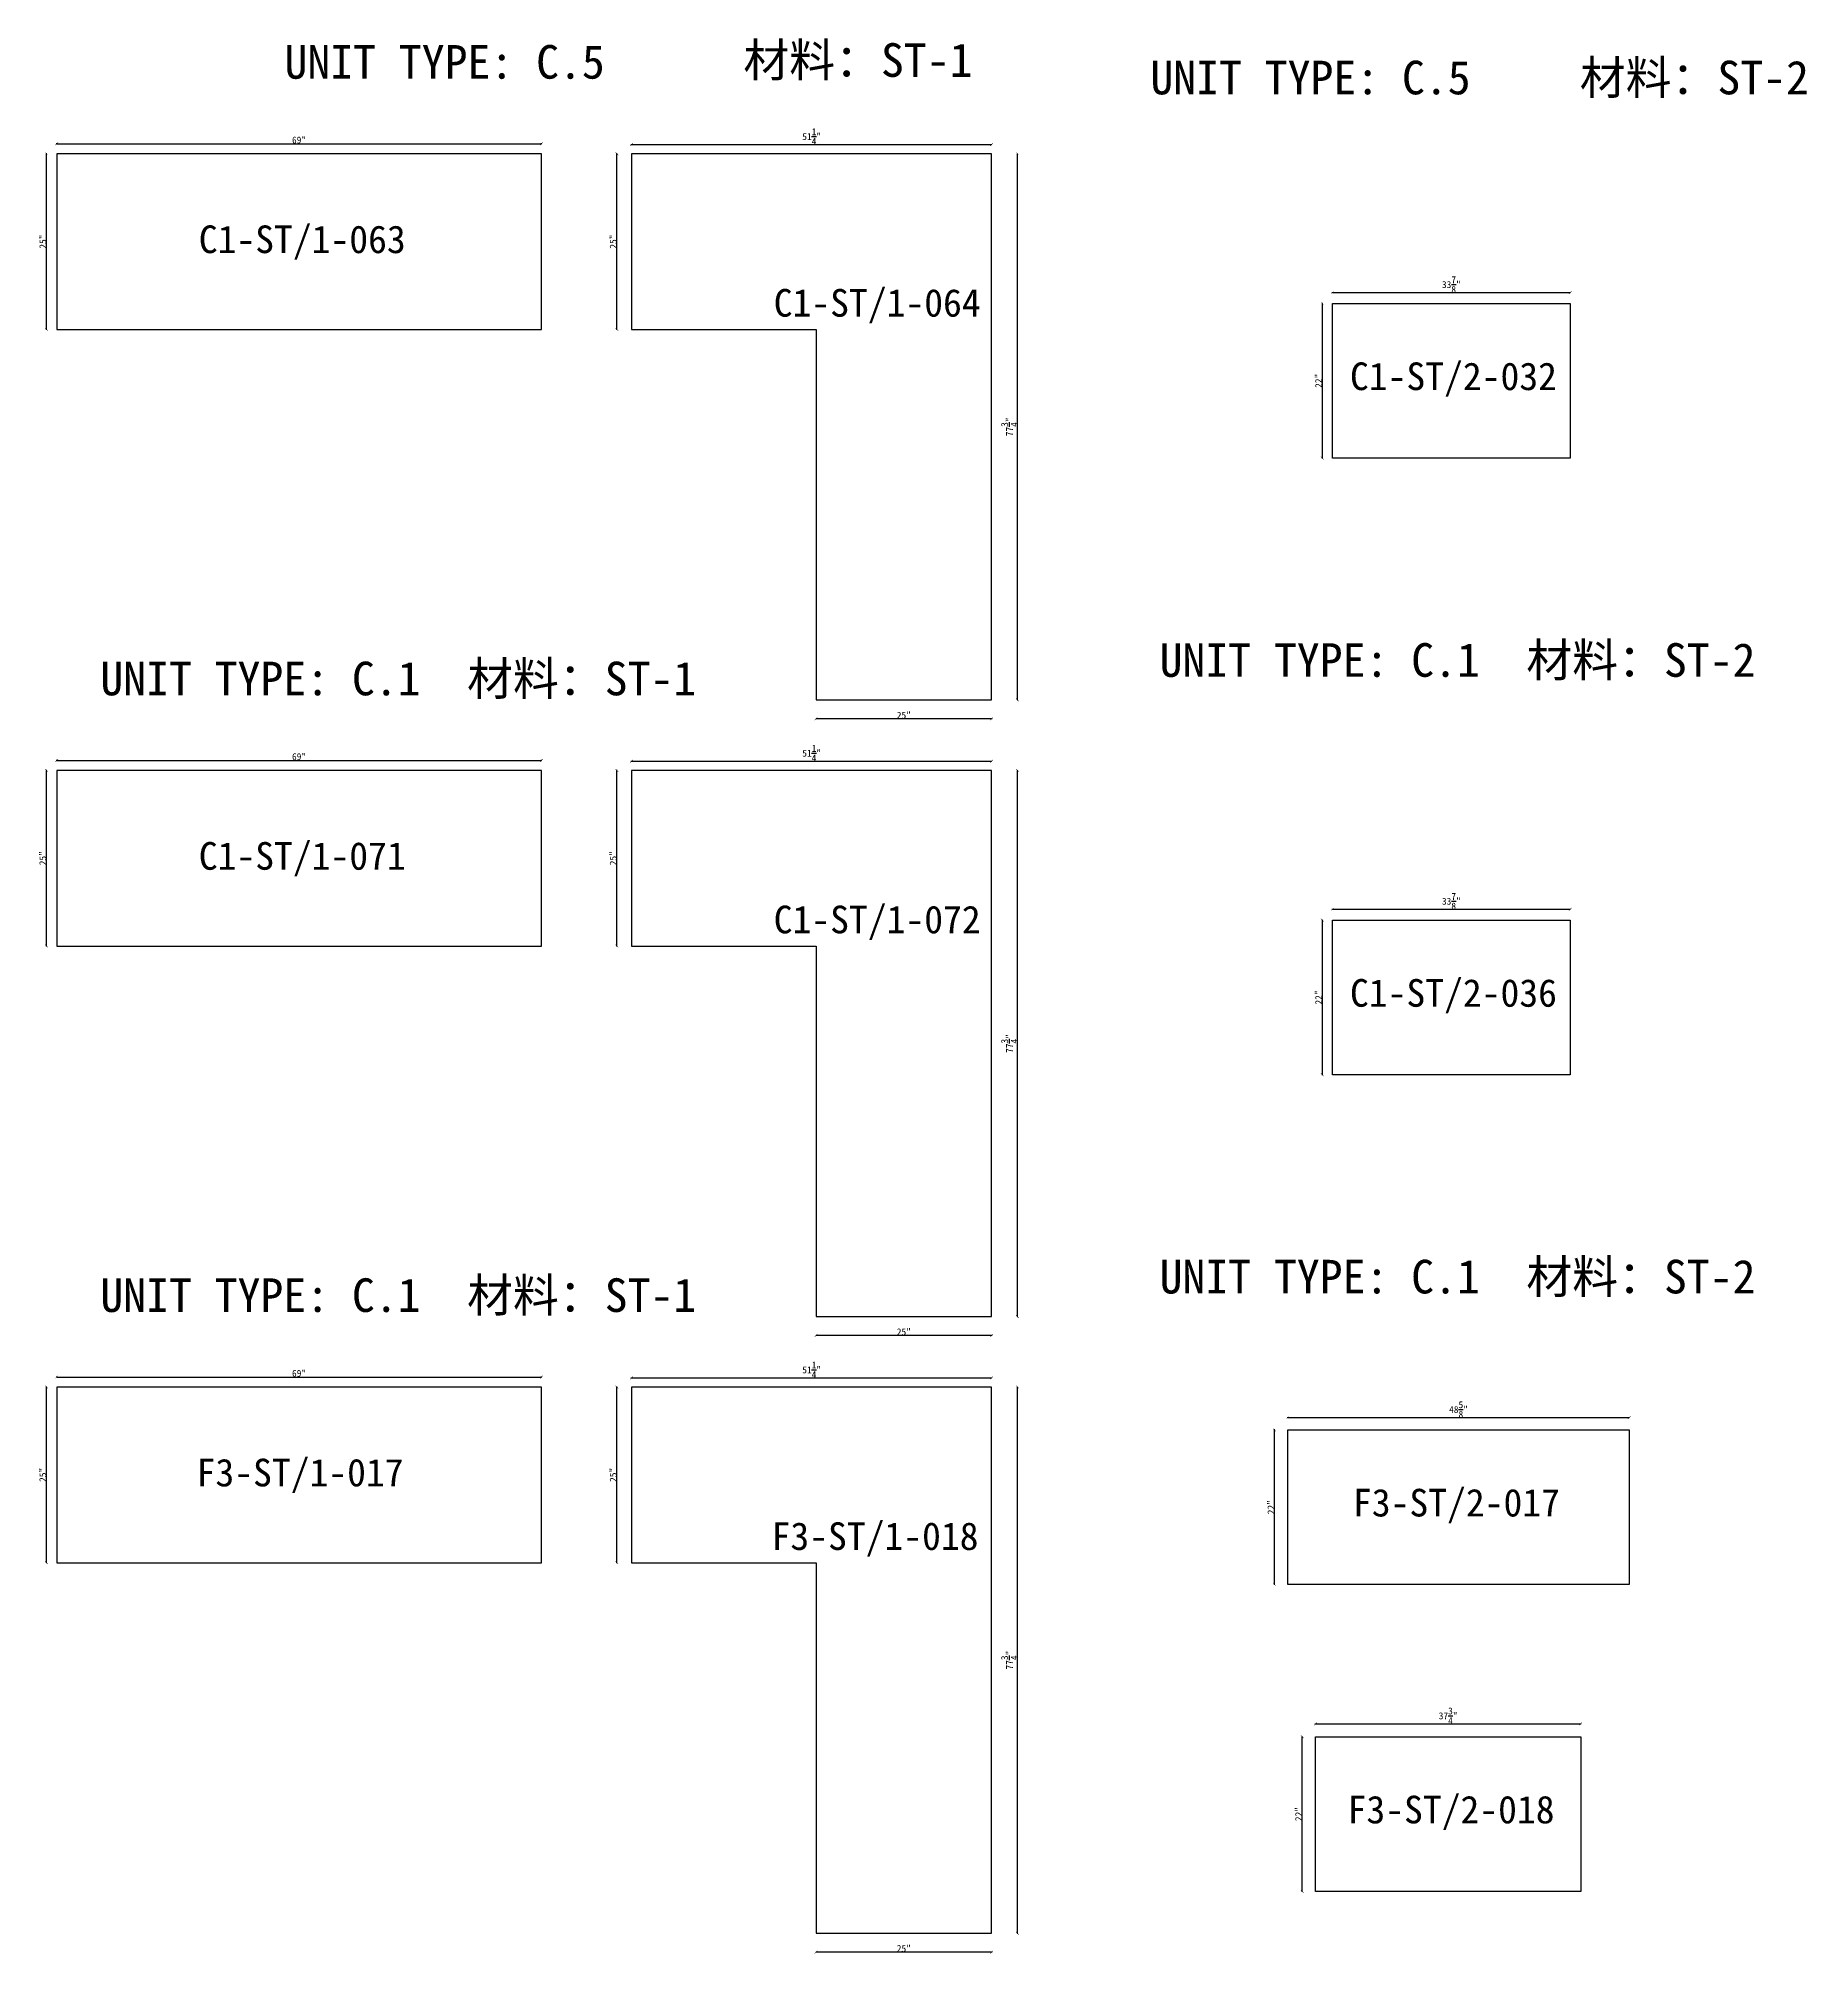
# Model space of a CAD drawing. Header units: millimetres. Extents: x -46962 to 137822, y -48342 to 2116.
# Drawn here: x 114689 to 121083, y -19953 to -13028 of the extents above; entities that cross this region are included whole.
import ezdxf
from ezdxf.enums import TextEntityAlignment as Align

# ---------------------------------------------------------------- set-up
doc = ezdxf.new("R2010")
doc.units = ezdxf.units.MM
doc.layers.add('COUNTERTOP_NUMBER', color=3, linetype='Continuous')
doc.layers.add('COUNTERTOPS', color=7, linetype='Continuous')
doc.styles.add('样式 1', font='')
doc.styles.get('样式 1').set_extended_font_data('NSimSun')
doc.dimstyles.new('副本 ISO-25', dxfattribs={"dimtxt": 25, "dimasz": 10, "dimexe": 1.5, "dimexo": 0.5, "dimtad": 1, "dimlfac": 0.03937, "dimlunit": 5, "dimtxsty": '样式 1', "dimblk": 'ARCHTICK', "dimcen": 2.5, "dimclrd": 256, "dimclrt": 1, "dimazin": 3, "dimtfac": 1, "dimtmove": 0, "dimatfit": 3, "dimfxlon": 1})

# ---------------------------------------------------------------- blocks, each defined once
blk = doc.blocks.new('_ArchTick')
at = {"color": 0, "linetype": 'ByBlock', "const_width": 0.15}
blk.add_lwpolyline([(-0.5, -0.5), (0.5, 0.5)], dxfattribs=at)
blk = doc.blocks.new('*D1694')
at = {"color": 0, "lineweight": -2, "transparency": 16777216}
for p, q in [((114719.8, -13445.1), (114717.3, -13445.1)), ((114719.8, -14080.1), (114717.3, -14080.1))]:
    blk.add_line(p, q, dxfattribs=at)
at = {"lineweight": -2, "transparency": 16777216}
blk.add_line((114718.8, -14080.1), (114718.8, -13445.1), dxfattribs=at)
at = {"layer": 'Defpoints', "color": 0, "transparency": 16777216}
for p in [(114718.8, -13445.1), (114755.8, -13445.1), (114755.8, -14080.1)]:
    blk.add_point(p, dxfattribs=at)
at = {"lineweight": -2, "transparency": 16777216, "xscale": 10, "yscale": 10, "zscale": 10}
for p, rotation in [((114718.8, -13445.1), 90), ((114718.8, -14080.1), 270)]:
    blk.add_blockref('_ArchTick', p, dxfattribs=dict(at, rotation=rotation))
at = {"color": 1, "transparency": 16777216, "insert": (114705.7, -13762.6), "char_height": 25, "attachment_point": 5, "rotation": 90, "style": '样式 1'}
blk.add_mtext('\\A1;25"', dxfattribs=at)
blk = doc.blocks.new('*D1695')
at = {"color": 0, "lineweight": -2, "transparency": 16777216}
for p, q in [((114755.8, -13409.7), (114755.8, -13407.2)), ((116508.4, -13409.7), (116508.4, -13407.2))]:
    blk.add_line(p, q, dxfattribs=at)
at = {"lineweight": -2, "transparency": 16777216}
blk.add_line((114755.8, -13408.7), (116508.4, -13408.7), dxfattribs=at)
at = {"layer": 'Defpoints', "color": 0, "transparency": 16777216}
for p in [(116508.4, -13408.7), (114755.8, -13445.1), (116508.4, -13445.1)]:
    blk.add_point(p, dxfattribs=at)
at = {"lineweight": -2, "transparency": 16777216, "xscale": 10, "yscale": 10, "zscale": 10, "rotation": 180}
blk.add_blockref('_ArchTick', (114755.8, -13408.7), dxfattribs=at)
at = {"lineweight": -2, "transparency": 16777216, "xscale": 10, "yscale": 10, "zscale": 10}
blk.add_blockref('_ArchTick', (116508.4, -13408.7), dxfattribs=at)
at = {"color": 1, "transparency": 16777216, "insert": (115632.1, -13395.6), "char_height": 25, "attachment_point": 5, "style": '样式 1'}
blk.add_mtext('\\A1;69"', dxfattribs=at)
blk = doc.blocks.new('*D1696')
at = {"color": 0, "lineweight": -2, "transparency": 16777216}
for p, q in [((116834.7, -13412.9), (116834.7, -13410.4)), ((118136.4, -13412.9), (118136.4, -13410.4))]:
    blk.add_line(p, q, dxfattribs=at)
at = {"lineweight": -2, "transparency": 16777216}
blk.add_line((116834.7, -13411.9), (118136.4, -13411.9), dxfattribs=at)
at = {"layer": 'Defpoints', "color": 0, "transparency": 16777216}
for p in [(118136.4, -13411.9), (116834.7, -13445.1), (118136.4, -13445.1)]:
    blk.add_point(p, dxfattribs=at)
at = {"lineweight": -2, "transparency": 16777216, "xscale": 10, "yscale": 10, "zscale": 10, "rotation": 180}
blk.add_blockref('_ArchTick', (116834.7, -13411.9), dxfattribs=at)
at = {"lineweight": -2, "transparency": 16777216, "xscale": 10, "yscale": 10, "zscale": 10}
blk.add_blockref('_ArchTick', (118136.4, -13411.9), dxfattribs=at)
at = {"color": 1, "transparency": 16777216, "insert": (117485.5, -13382.9), "char_height": 25, "attachment_point": 5, "style": '样式 1'}
blk.add_mtext('\\A1;51{\\H1x;\\S1/4;}"', dxfattribs=at)
blk = doc.blocks.new('*D1697')
at = {"color": 0, "lineweight": -2, "transparency": 16777216}
for p, q in [((116782.2, -13445.1), (116779.7, -13445.1)), ((116782.2, -14080.1), (116779.7, -14080.1))]:
    blk.add_line(p, q, dxfattribs=at)
at = {"lineweight": -2, "transparency": 16777216}
blk.add_line((116781.2, -14080.1), (116781.2, -13445.1), dxfattribs=at)
at = {"layer": 'Defpoints', "color": 0, "transparency": 16777216}
for p in [(116781.2, -13445.1), (116834.7, -13445.1), (116834.7, -14080.1)]:
    blk.add_point(p, dxfattribs=at)
at = {"lineweight": -2, "transparency": 16777216, "xscale": 10, "yscale": 10, "zscale": 10}
for p, rotation in [((116781.2, -13445.1), 90), ((116781.2, -14080.1), 270)]:
    blk.add_blockref('_ArchTick', p, dxfattribs=dict(at, rotation=rotation))
at = {"color": 1, "transparency": 16777216, "insert": (116768.1, -13762.6), "char_height": 25, "attachment_point": 5, "rotation": 90, "style": '样式 1'}
blk.add_mtext('\\A1;25"', dxfattribs=at)
blk = doc.blocks.new('*D1698')
at = {"color": 0, "lineweight": -2, "transparency": 16777216}
for p, q in [((117501.4, -15487.3), (117501.4, -15489.8)), ((118136.4, -15487.3), (118136.4, -15489.8))]:
    blk.add_line(p, q, dxfattribs=at)
at = {"lineweight": -2, "transparency": 16777216}
blk.add_line((118136.4, -15488.3), (117501.4, -15488.3), dxfattribs=at)
at = {"layer": 'Defpoints', "color": 0, "transparency": 16777216}
for p in [(117501.4, -15419.9), (118136.4, -15419.9), (117501.4, -15488.3)]:
    blk.add_point(p, dxfattribs=at)
at = {"lineweight": -2, "transparency": 16777216, "xscale": 10, "yscale": 10, "zscale": 10, "rotation": 180}
blk.add_blockref('_ArchTick', (117501.4, -15488.3), dxfattribs=at)
at = {"lineweight": -2, "transparency": 16777216, "xscale": 10, "yscale": 10, "zscale": 10}
blk.add_blockref('_ArchTick', (118136.4, -15488.3), dxfattribs=at)
at = {"color": 1, "transparency": 16777216, "insert": (117818.9, -15475.2), "char_height": 25, "attachment_point": 5, "style": '样式 1'}
blk.add_mtext('\\A1;25"', dxfattribs=at)
blk = doc.blocks.new('*D1699')
at = {"color": 0, "lineweight": -2, "transparency": 16777216}
for p, q in [((118228.6, -13445.1), (118231.1, -13445.1)), ((118228.6, -15419.9), (118231.1, -15419.9))]:
    blk.add_line(p, q, dxfattribs=at)
at = {"lineweight": -2, "transparency": 16777216}
blk.add_line((118229.6, -15419.9), (118229.6, -13445.1), dxfattribs=at)
at = {"layer": 'Defpoints', "color": 0, "transparency": 16777216}
for p in [(118136.4, -13445.1), (118229.6, -13445.1), (118136.4, -15419.9)]:
    blk.add_point(p, dxfattribs=at)
at = {"lineweight": -2, "transparency": 16777216, "xscale": 10, "yscale": 10, "zscale": 10}
for p, rotation in [((118229.6, -13445.1), 90), ((118229.6, -15419.9), 270)]:
    blk.add_blockref('_ArchTick', p, dxfattribs=dict(at, rotation=rotation))
at = {"color": 1, "transparency": 16777216, "insert": (118200.5, -14432.5), "char_height": 25, "attachment_point": 5, "rotation": 90, "style": '样式 1'}
blk.add_mtext('\\A1;77{\\H1x;\\S3/4;}"', dxfattribs=at)
blk = doc.blocks.new('*D1700')
at = {"color": 0, "lineweight": -2, "transparency": 16777216}
for p, q in [((119368.3, -13948.2), (119368.3, -13945.7)), ((120228.7, -13948.2), (120228.7, -13945.7))]:
    blk.add_line(p, q, dxfattribs=at)
at = {"lineweight": -2, "transparency": 16777216}
blk.add_line((119368.3, -13947.2), (120228.7, -13947.2), dxfattribs=at)
at = {"layer": 'Defpoints', "color": 0, "transparency": 16777216}
for p in [(119368.3, -13986.6), (120228.7, -13947.2), (120228.7, -13986.6)]:
    blk.add_point(p, dxfattribs=at)
at = {"lineweight": -2, "transparency": 16777216, "xscale": 10, "yscale": 10, "zscale": 10, "rotation": 180}
blk.add_blockref('_ArchTick', (119368.3, -13947.2), dxfattribs=at)
at = {"lineweight": -2, "transparency": 16777216, "xscale": 10, "yscale": 10, "zscale": 10}
blk.add_blockref('_ArchTick', (120228.7, -13947.2), dxfattribs=at)
at = {"color": 1, "transparency": 16777216, "insert": (119798.5, -13918.1), "char_height": 25, "attachment_point": 5, "style": '样式 1'}
blk.add_mtext('\\A1;33{\\H1x;\\S7/8;}"', dxfattribs=at)
blk = doc.blocks.new('*D1701')
at = {"color": 0, "lineweight": -2, "transparency": 16777216}
for p, q in [((119332.7, -13986.6), (119330.2, -13986.6)), ((119332.7, -14545.4), (119330.2, -14545.4))]:
    blk.add_line(p, q, dxfattribs=at)
at = {"lineweight": -2, "transparency": 16777216}
blk.add_line((119331.7, -13986.6), (119331.7, -14545.4), dxfattribs=at)
at = {"layer": 'Defpoints', "color": 0, "transparency": 16777216}
for p in [(119368.3, -13986.6), (119331.7, -14545.4), (119368.3, -14545.4)]:
    blk.add_point(p, dxfattribs=at)
at = {"lineweight": -2, "transparency": 16777216, "xscale": 10, "yscale": 10, "zscale": 10}
for p, rotation in [((119331.7, -13986.6), 90), ((119331.7, -14545.4), 270)]:
    blk.add_blockref('_ArchTick', p, dxfattribs=dict(at, rotation=rotation))
at = {"color": 1, "transparency": 16777216, "insert": (119318.5, -14266), "char_height": 25, "attachment_point": 5, "rotation": 90, "style": '样式 1'}
blk.add_mtext('\\A1;22"', dxfattribs=at)
blk = doc.blocks.new('*D1983')
at = {"color": 0, "lineweight": -2, "transparency": 16777216}
for p, q in [((114719.8, -15674.6), (114717.3, -15674.6)), ((114719.8, -16309.6), (114717.3, -16309.6))]:
    blk.add_line(p, q, dxfattribs=at)
at = {"lineweight": -2, "transparency": 16777216}
blk.add_line((114718.8, -16309.6), (114718.8, -15674.6), dxfattribs=at)
at = {"layer": 'Defpoints', "color": 0, "transparency": 16777216}
for p in [(114718.8, -15674.6), (114755.8, -15674.6), (114755.8, -16309.6)]:
    blk.add_point(p, dxfattribs=at)
at = {"lineweight": -2, "transparency": 16777216, "xscale": 10, "yscale": 10, "zscale": 10}
for p, rotation in [((114718.8, -15674.6), 90), ((114718.8, -16309.6), 270)]:
    blk.add_blockref('_ArchTick', p, dxfattribs=dict(at, rotation=rotation))
at = {"color": 1, "transparency": 16777216, "insert": (114705.7, -15992.1), "char_height": 25, "attachment_point": 5, "rotation": 90, "style": '样式 1'}
blk.add_mtext('\\A1;25"', dxfattribs=at)
blk = doc.blocks.new('*D1984')
at = {"color": 0, "lineweight": -2, "transparency": 16777216}
for p, q in [((114755.8, -15639.3), (114755.8, -15636.8)), ((116508.4, -15639.3), (116508.4, -15636.8))]:
    blk.add_line(p, q, dxfattribs=at)
at = {"lineweight": -2, "transparency": 16777216}
blk.add_line((114755.8, -15638.3), (116508.4, -15638.3), dxfattribs=at)
at = {"layer": 'Defpoints', "color": 0, "transparency": 16777216}
for p in [(116508.4, -15638.3), (114755.8, -15674.6), (116508.4, -15674.6)]:
    blk.add_point(p, dxfattribs=at)
at = {"lineweight": -2, "transparency": 16777216, "xscale": 10, "yscale": 10, "zscale": 10, "rotation": 180}
blk.add_blockref('_ArchTick', (114755.8, -15638.3), dxfattribs=at)
at = {"lineweight": -2, "transparency": 16777216, "xscale": 10, "yscale": 10, "zscale": 10}
blk.add_blockref('_ArchTick', (116508.4, -15638.3), dxfattribs=at)
at = {"color": 1, "transparency": 16777216, "insert": (115632.1, -15625.2), "char_height": 25, "attachment_point": 5, "style": '样式 1'}
blk.add_mtext('\\A1;69"', dxfattribs=at)
blk = doc.blocks.new('*D1985')
at = {"color": 0, "lineweight": -2, "transparency": 16777216}
for p, q in [((116834.7, -15642.5), (116834.7, -15640)), ((118136.4, -15642.5), (118136.4, -15640))]:
    blk.add_line(p, q, dxfattribs=at)
at = {"lineweight": -2, "transparency": 16777216}
blk.add_line((116834.7, -15641.5), (118136.4, -15641.5), dxfattribs=at)
at = {"layer": 'Defpoints', "color": 0, "transparency": 16777216}
for p in [(118136.4, -15641.5), (116834.7, -15674.6), (118136.4, -15674.6)]:
    blk.add_point(p, dxfattribs=at)
at = {"lineweight": -2, "transparency": 16777216, "xscale": 10, "yscale": 10, "zscale": 10, "rotation": 180}
blk.add_blockref('_ArchTick', (116834.7, -15641.5), dxfattribs=at)
at = {"lineweight": -2, "transparency": 16777216, "xscale": 10, "yscale": 10, "zscale": 10}
blk.add_blockref('_ArchTick', (118136.4, -15641.5), dxfattribs=at)
at = {"color": 1, "transparency": 16777216, "insert": (117485.5, -15612.5), "char_height": 25, "attachment_point": 5, "style": '样式 1'}
blk.add_mtext('\\A1;51{\\H1x;\\S1/4;}"', dxfattribs=at)
blk = doc.blocks.new('*D1986')
at = {"color": 0, "lineweight": -2, "transparency": 16777216}
for p, q in [((116782.2, -15674.6), (116779.7, -15674.6)), ((116782.2, -16309.6), (116779.7, -16309.6))]:
    blk.add_line(p, q, dxfattribs=at)
at = {"lineweight": -2, "transparency": 16777216}
blk.add_line((116781.2, -16309.6), (116781.2, -15674.6), dxfattribs=at)
at = {"layer": 'Defpoints', "color": 0, "transparency": 16777216}
for p in [(116781.2, -15674.6), (116834.7, -15674.6), (116834.7, -16309.6)]:
    blk.add_point(p, dxfattribs=at)
at = {"lineweight": -2, "transparency": 16777216, "xscale": 10, "yscale": 10, "zscale": 10}
for p, rotation in [((116781.2, -15674.6), 90), ((116781.2, -16309.6), 270)]:
    blk.add_blockref('_ArchTick', p, dxfattribs=dict(at, rotation=rotation))
at = {"color": 1, "transparency": 16777216, "insert": (116768.1, -15992.1), "char_height": 25, "attachment_point": 5, "rotation": 90, "style": '样式 1'}
blk.add_mtext('\\A1;25"', dxfattribs=at)
blk = doc.blocks.new('*D1987')
at = {"color": 0, "lineweight": -2, "transparency": 16777216}
for p, q in [((117501.4, -17716.9), (117501.4, -17719.4)), ((118136.4, -17716.9), (118136.4, -17719.4))]:
    blk.add_line(p, q, dxfattribs=at)
at = {"lineweight": -2, "transparency": 16777216}
blk.add_line((118136.4, -17717.9), (117501.4, -17717.9), dxfattribs=at)
at = {"layer": 'Defpoints', "color": 0, "transparency": 16777216}
for p in [(117501.4, -17649.5), (118136.4, -17649.5), (117501.4, -17717.9)]:
    blk.add_point(p, dxfattribs=at)
at = {"lineweight": -2, "transparency": 16777216, "xscale": 10, "yscale": 10, "zscale": 10, "rotation": 180}
blk.add_blockref('_ArchTick', (117501.4, -17717.9), dxfattribs=at)
at = {"lineweight": -2, "transparency": 16777216, "xscale": 10, "yscale": 10, "zscale": 10}
blk.add_blockref('_ArchTick', (118136.4, -17717.9), dxfattribs=at)
at = {"color": 1, "transparency": 16777216, "insert": (117818.9, -17704.8), "char_height": 25, "attachment_point": 5, "style": '样式 1'}
blk.add_mtext('\\A1;25"', dxfattribs=at)
blk = doc.blocks.new('*D1988')
at = {"color": 0, "lineweight": -2, "transparency": 16777216}
for p, q in [((118228.6, -15674.6), (118231.1, -15674.6)), ((118228.6, -17649.5), (118231.1, -17649.5))]:
    blk.add_line(p, q, dxfattribs=at)
at = {"lineweight": -2, "transparency": 16777216}
blk.add_line((118229.6, -17649.5), (118229.6, -15674.6), dxfattribs=at)
at = {"layer": 'Defpoints', "color": 0, "transparency": 16777216}
for p in [(118136.4, -15674.6), (118229.6, -15674.6), (118136.4, -17649.5)]:
    blk.add_point(p, dxfattribs=at)
at = {"lineweight": -2, "transparency": 16777216, "xscale": 10, "yscale": 10, "zscale": 10}
for p, rotation in [((118229.6, -15674.6), 90), ((118229.6, -17649.5), 270)]:
    blk.add_blockref('_ArchTick', p, dxfattribs=dict(at, rotation=rotation))
at = {"color": 1, "transparency": 16777216, "insert": (118200.5, -16662.1), "char_height": 25, "attachment_point": 5, "rotation": 90, "style": '样式 1'}
blk.add_mtext('\\A1;77{\\H1x;\\S3/4;}"', dxfattribs=at)
blk = doc.blocks.new('*D1989')
at = {"color": 0, "lineweight": -2, "transparency": 16777216}
for p, q in [((119368.3, -16177.8), (119368.3, -16175.3)), ((120228.7, -16177.8), (120228.7, -16175.3))]:
    blk.add_line(p, q, dxfattribs=at)
at = {"lineweight": -2, "transparency": 16777216}
blk.add_line((119368.3, -16176.8), (120228.7, -16176.8), dxfattribs=at)
at = {"layer": 'Defpoints', "color": 0, "transparency": 16777216}
for p in [(120228.7, -16176.8), (119368.3, -16216.2), (120228.7, -16216.2)]:
    blk.add_point(p, dxfattribs=at)
at = {"lineweight": -2, "transparency": 16777216, "xscale": 10, "yscale": 10, "zscale": 10, "rotation": 180}
blk.add_blockref('_ArchTick', (119368.3, -16176.8), dxfattribs=at)
at = {"lineweight": -2, "transparency": 16777216, "xscale": 10, "yscale": 10, "zscale": 10}
blk.add_blockref('_ArchTick', (120228.7, -16176.8), dxfattribs=at)
at = {"color": 1, "transparency": 16777216, "insert": (119798.5, -16147.7), "char_height": 25, "attachment_point": 5, "style": '样式 1'}
blk.add_mtext('\\A1;33{\\H1x;\\S7/8;}"', dxfattribs=at)
blk = doc.blocks.new('*D1990')
at = {"color": 0, "lineweight": -2, "transparency": 16777216}
for p, q in [((119332.7, -16216.2), (119330.2, -16216.2)), ((119332.7, -16775), (119330.2, -16775))]:
    blk.add_line(p, q, dxfattribs=at)
at = {"lineweight": -2, "transparency": 16777216}
blk.add_line((119331.7, -16216.2), (119331.7, -16775), dxfattribs=at)
at = {"layer": 'Defpoints', "color": 0, "transparency": 16777216}
for p in [(119368.3, -16216.2), (119331.7, -16775), (119368.3, -16775)]:
    blk.add_point(p, dxfattribs=at)
at = {"lineweight": -2, "transparency": 16777216, "xscale": 10, "yscale": 10, "zscale": 10}
for p, rotation in [((119331.7, -16216.2), 90), ((119331.7, -16775), 270)]:
    blk.add_blockref('_ArchTick', p, dxfattribs=dict(at, rotation=rotation))
at = {"color": 1, "transparency": 16777216, "insert": (119318.5, -16495.6), "char_height": 25, "attachment_point": 5, "rotation": 90, "style": '样式 1'}
blk.add_mtext('\\A1;22"', dxfattribs=at)
blk = doc.blocks.new('*D1718')
at = {"color": 0, "lineweight": -2, "transparency": 16777216}
for p, q in [((114719.8, -17904.2), (114717.3, -17904.2)), ((114719.8, -18539.2), (114717.3, -18539.2))]:
    blk.add_line(p, q, dxfattribs=at)
at = {"lineweight": -2, "transparency": 16777216}
blk.add_line((114718.8, -18539.2), (114718.8, -17904.2), dxfattribs=at)
at = {"layer": 'Defpoints', "color": 0, "transparency": 16777216}
for p in [(114718.8, -17904.2), (114755.8, -17904.2), (114755.8, -18539.2)]:
    blk.add_point(p, dxfattribs=at)
at = {"lineweight": -2, "transparency": 16777216, "xscale": 10, "yscale": 10, "zscale": 10}
for p, rotation in [((114718.8, -17904.2), 90), ((114718.8, -18539.2), 270)]:
    blk.add_blockref('_ArchTick', p, dxfattribs=dict(at, rotation=rotation))
at = {"color": 1, "transparency": 16777216, "insert": (114705.7, -18221.7), "char_height": 25, "attachment_point": 5, "rotation": 90, "style": '样式 1'}
blk.add_mtext('\\A1;25"', dxfattribs=at)
blk = doc.blocks.new('*D1719')
at = {"color": 0, "lineweight": -2, "transparency": 16777216}
for p, q in [((114755.8, -17868.9), (114755.8, -17866.4)), ((116508.4, -17868.9), (116508.4, -17866.4))]:
    blk.add_line(p, q, dxfattribs=at)
at = {"lineweight": -2, "transparency": 16777216}
blk.add_line((114755.8, -17867.9), (116508.4, -17867.9), dxfattribs=at)
at = {"layer": 'Defpoints', "color": 0, "transparency": 16777216}
for p in [(114755.8, -17904.2), (116508.4, -17867.9), (116508.4, -17904.2)]:
    blk.add_point(p, dxfattribs=at)
at = {"lineweight": -2, "transparency": 16777216, "xscale": 10, "yscale": 10, "zscale": 10, "rotation": 180}
blk.add_blockref('_ArchTick', (114755.8, -17867.9), dxfattribs=at)
at = {"lineweight": -2, "transparency": 16777216, "xscale": 10, "yscale": 10, "zscale": 10}
blk.add_blockref('_ArchTick', (116508.4, -17867.9), dxfattribs=at)
at = {"color": 1, "transparency": 16777216, "insert": (115632.1, -17854.8), "char_height": 25, "attachment_point": 5, "style": '样式 1'}
blk.add_mtext('\\A1;69"', dxfattribs=at)
blk = doc.blocks.new('*D1720')
at = {"color": 0, "lineweight": -2, "transparency": 16777216}
for p, q in [((116834.7, -17872.1), (116834.7, -17869.6)), ((118136.4, -17872.1), (118136.4, -17869.6))]:
    blk.add_line(p, q, dxfattribs=at)
at = {"lineweight": -2, "transparency": 16777216}
blk.add_line((116834.7, -17871.1), (118136.4, -17871.1), dxfattribs=at)
at = {"layer": 'Defpoints', "color": 0, "transparency": 16777216}
for p in [(116834.7, -17904.2), (118136.4, -17871.1), (118136.4, -17904.2)]:
    blk.add_point(p, dxfattribs=at)
at = {"lineweight": -2, "transparency": 16777216, "xscale": 10, "yscale": 10, "zscale": 10, "rotation": 180}
blk.add_blockref('_ArchTick', (116834.7, -17871.1), dxfattribs=at)
at = {"lineweight": -2, "transparency": 16777216, "xscale": 10, "yscale": 10, "zscale": 10}
blk.add_blockref('_ArchTick', (118136.4, -17871.1), dxfattribs=at)
at = {"color": 1, "transparency": 16777216, "insert": (117485.5, -17842.1), "char_height": 25, "attachment_point": 5, "style": '样式 1'}
blk.add_mtext('\\A1;51{\\H1x;\\S1/4;}"', dxfattribs=at)
blk = doc.blocks.new('*D1721')
at = {"color": 0, "lineweight": -2, "transparency": 16777216}
for p, q in [((116782.2, -17904.2), (116779.7, -17904.2)), ((116782.2, -18539.2), (116779.7, -18539.2))]:
    blk.add_line(p, q, dxfattribs=at)
at = {"lineweight": -2, "transparency": 16777216}
blk.add_line((116781.2, -18539.2), (116781.2, -17904.2), dxfattribs=at)
at = {"layer": 'Defpoints', "color": 0, "transparency": 16777216}
for p in [(116781.2, -17904.2), (116834.7, -17904.2), (116834.7, -18539.2)]:
    blk.add_point(p, dxfattribs=at)
at = {"lineweight": -2, "transparency": 16777216, "xscale": 10, "yscale": 10, "zscale": 10}
for p, rotation in [((116781.2, -17904.2), 90), ((116781.2, -18539.2), 270)]:
    blk.add_blockref('_ArchTick', p, dxfattribs=dict(at, rotation=rotation))
at = {"color": 1, "transparency": 16777216, "insert": (116768.1, -18221.7), "char_height": 25, "attachment_point": 5, "rotation": 90, "style": '样式 1'}
blk.add_mtext('\\A1;25"', dxfattribs=at)
blk = doc.blocks.new('*D1722')
at = {"color": 0, "lineweight": -2, "transparency": 16777216}
for p, q in [((117501.4, -19946.5), (117501.4, -19949)), ((118136.4, -19946.5), (118136.4, -19949))]:
    blk.add_line(p, q, dxfattribs=at)
at = {"lineweight": -2, "transparency": 16777216}
blk.add_line((118136.4, -19947.5), (117501.4, -19947.5), dxfattribs=at)
at = {"layer": 'Defpoints', "color": 0, "transparency": 16777216}
for p in [(117501.4, -19879.1), (118136.4, -19879.1), (117501.4, -19947.5)]:
    blk.add_point(p, dxfattribs=at)
at = {"lineweight": -2, "transparency": 16777216, "xscale": 10, "yscale": 10, "zscale": 10, "rotation": 180}
blk.add_blockref('_ArchTick', (117501.4, -19947.5), dxfattribs=at)
at = {"lineweight": -2, "transparency": 16777216, "xscale": 10, "yscale": 10, "zscale": 10}
blk.add_blockref('_ArchTick', (118136.4, -19947.5), dxfattribs=at)
at = {"color": 1, "transparency": 16777216, "insert": (117818.9, -19934.3), "char_height": 25, "attachment_point": 5, "style": '样式 1'}
blk.add_mtext('\\A1;25"', dxfattribs=at)
blk = doc.blocks.new('*D1723')
at = {"color": 0, "lineweight": -2, "transparency": 16777216}
for p, q in [((118228.6, -17904.2), (118231.1, -17904.2)), ((118228.6, -19879.1), (118231.1, -19879.1))]:
    blk.add_line(p, q, dxfattribs=at)
at = {"lineweight": -2, "transparency": 16777216}
blk.add_line((118229.6, -19879.1), (118229.6, -17904.2), dxfattribs=at)
at = {"layer": 'Defpoints', "color": 0, "transparency": 16777216}
for p in [(118136.4, -17904.2), (118229.6, -17904.2), (118136.4, -19879.1)]:
    blk.add_point(p, dxfattribs=at)
at = {"lineweight": -2, "transparency": 16777216, "xscale": 10, "yscale": 10, "zscale": 10}
for p, rotation in [((118229.6, -17904.2), 90), ((118229.6, -19879.1), 270)]:
    blk.add_blockref('_ArchTick', p, dxfattribs=dict(at, rotation=rotation))
at = {"color": 1, "transparency": 16777216, "insert": (118200.5, -18891.6), "char_height": 25, "attachment_point": 5, "rotation": 90, "style": '样式 1'}
blk.add_mtext('\\A1;77{\\H1x;\\S3/4;}"', dxfattribs=at)
blk = doc.blocks.new('*D1724')
at = {"color": 0, "lineweight": -2, "transparency": 16777216}
for p, q in [((119206.9, -18015.7), (119206.9, -18013.2)), ((120442, -18015.7), (120442, -18013.2))]:
    blk.add_line(p, q, dxfattribs=at)
at = {"lineweight": -2, "transparency": 16777216}
blk.add_line((119206.9, -18014.7), (120442, -18014.7), dxfattribs=at)
at = {"layer": 'Defpoints', "color": 0, "transparency": 16777216}
for p in [(119206.9, -18059.3), (120442, -18014.7), (120442, -18059.3)]:
    blk.add_point(p, dxfattribs=at)
at = {"lineweight": -2, "transparency": 16777216, "xscale": 10, "yscale": 10, "zscale": 10, "rotation": 180}
blk.add_blockref('_ArchTick', (119206.9, -18014.7), dxfattribs=at)
at = {"lineweight": -2, "transparency": 16777216, "xscale": 10, "yscale": 10, "zscale": 10}
blk.add_blockref('_ArchTick', (120442, -18014.7), dxfattribs=at)
at = {"color": 1, "transparency": 16777216, "insert": (119824.5, -17985.6), "char_height": 25, "attachment_point": 5, "style": '样式 1'}
blk.add_mtext('\\A1;48{\\H1x;\\S5/8;}"', dxfattribs=at)
blk = doc.blocks.new('*D1725')
at = {"color": 0, "lineweight": -2, "transparency": 16777216}
for p, q in [((119160.2, -18059.3), (119157.7, -18059.3)), ((119160.2, -18618.1), (119157.7, -18618.1))]:
    blk.add_line(p, q, dxfattribs=at)
at = {"lineweight": -2, "transparency": 16777216}
blk.add_line((119159.2, -18618.1), (119159.2, -18059.3), dxfattribs=at)
at = {"layer": 'Defpoints', "color": 0, "transparency": 16777216}
for p in [(119159.2, -18059.3), (119206.9, -18059.3), (119206.9, -18618.1)]:
    blk.add_point(p, dxfattribs=at)
at = {"lineweight": -2, "transparency": 16777216, "xscale": 10, "yscale": 10, "zscale": 10}
for p, rotation in [((119159.2, -18059.3), 90), ((119159.2, -18618.1), 270)]:
    blk.add_blockref('_ArchTick', p, dxfattribs=dict(at, rotation=rotation))
at = {"color": 1, "transparency": 16777216, "insert": (119146.1, -18338.7), "char_height": 25, "attachment_point": 5, "rotation": 90, "style": '样式 1'}
blk.add_mtext('\\A1;22"', dxfattribs=at)
blk = doc.blocks.new('*D1726')
at = {"color": 0, "lineweight": -2, "transparency": 16777216}
for p, q in [((119307.5, -19123), (119307.5, -19120.5)), ((120266.3, -19123), (120266.3, -19120.5))]:
    blk.add_line(p, q, dxfattribs=at)
at = {"lineweight": -2, "transparency": 16777216}
blk.add_line((119307.5, -19122), (120266.3, -19122), dxfattribs=at)
at = {"layer": 'Defpoints', "color": 0, "transparency": 16777216}
for p in [(119307.5, -19168.8), (120266.3, -19122), (120266.3, -19168.8)]:
    blk.add_point(p, dxfattribs=at)
at = {"lineweight": -2, "transparency": 16777216, "xscale": 10, "yscale": 10, "zscale": 10, "rotation": 180}
blk.add_blockref('_ArchTick', (119307.5, -19122), dxfattribs=at)
at = {"lineweight": -2, "transparency": 16777216, "xscale": 10, "yscale": 10, "zscale": 10}
blk.add_blockref('_ArchTick', (120266.3, -19122), dxfattribs=at)
at = {"color": 1, "transparency": 16777216, "insert": (119786.9, -19092.9), "char_height": 25, "attachment_point": 5, "style": '样式 1'}
blk.add_mtext('\\A1;37{\\H1x;\\S3/4;}"', dxfattribs=at)
blk = doc.blocks.new('*D1727')
at = {"color": 0, "lineweight": -2, "transparency": 16777216}
for p, q in [((119260.4, -19168.8), (119257.9, -19168.8)), ((119260.4, -19727.6), (119257.9, -19727.6))]:
    blk.add_line(p, q, dxfattribs=at)
at = {"lineweight": -2, "transparency": 16777216}
blk.add_line((119259.4, -19727.6), (119259.4, -19168.8), dxfattribs=at)
at = {"layer": 'Defpoints', "color": 0, "transparency": 16777216}
for p in [(119259.4, -19168.8), (119307.5, -19168.8), (119307.5, -19727.6)]:
    blk.add_point(p, dxfattribs=at)
at = {"lineweight": -2, "transparency": 16777216, "xscale": 10, "yscale": 10, "zscale": 10}
for p, rotation in [((119259.4, -19168.8), 90), ((119259.4, -19727.6), 270)]:
    blk.add_blockref('_ArchTick', p, dxfattribs=dict(at, rotation=rotation))
at = {"color": 1, "transparency": 16777216, "insert": (119246.3, -19448.2), "char_height": 25, "attachment_point": 5, "rotation": 90, "style": '样式 1'}
blk.add_mtext('\\A1;22"', dxfattribs=at)

msp = doc.modelspace()

# ---------------------------------------------------------------- linework, layer by layer
at = {"layer": 'COUNTERTOPS'}
for points in [[(114755.771, -14080.072), (116508.371, -14080.072), (116508.371, -13445.072), (114755.771, -13445.072)], [(118136.416, -13445.072), (116834.666, -13445.072), (116834.666, -14080.072), (117501.416, -14080.072), (117501.416, -15419.922), (118136.416, -15419.922)], [(119368.3, -13986.614), (120228.725, -13986.614), (120228.725, -14545.414), (119368.3, -14545.414)], [(114755.771, -16309.64), (116508.371, -16309.64), (116508.371, -15674.64), (114755.771, -15674.64)], [(118136.416, -15674.64), (116834.666, -15674.64), (116834.666, -16309.64), (117501.416, -16309.64), (117501.416, -17649.49), (118136.416, -17649.49)], [(119368.3, -16216.181), (120228.725, -16216.181), (120228.725, -16774.981), (119368.3, -16774.981)], [(114755.771, -18539.207), (116508.371, -18539.207), (116508.371, -17904.207), (114755.771, -17904.207)], [(118136.416, -17904.207), (116834.666, -17904.207), (116834.666, -18539.207), (117501.416, -18539.207), (117501.416, -19879.057), (118136.416, -19879.057)], [(119206.941, -18059.259), (120442.016, -18059.259), (120442.016, -18618.059), (119206.941, -18618.059)], [(119307.486, -19168.843), (120266.336, -19168.843), (120266.336, -19727.643), (119307.486, -19727.643)]]:
    msp.add_lwpolyline(points, close=True, dxfattribs=at)

# ---------------------------------------------------------------- texts
at = {"style": '样式 1'}
for s, p in [('UNIT TYPE: C.5', (115579.454, -13173.604)), ('材料：ST-1', (117238.741, -13166.949)), ('UNIT TYPE: C.5', (118710.229, -13230.277)), ('材料：ST-2', (120262.953, -13230.277)), ('UNIT TYPE: C.1', (118743.529, -15336.218)), ('材料：ST-2', (120069.81, -15336.218)), ('UNIT TYPE: C.1', (114913.443, -15403.171)), ('材料：ST-1', (116239.724, -15403.171)), ('UNIT TYPE: C.1', (118743.529, -17565.785)), ('材料：ST-2', (120069.81, -17565.785)), ('UNIT TYPE: C.1', (114913.443, -17632.738)), ('材料：ST-1', (116239.724, -17632.738))]:
    msp.add_text(s, height=121.5865, dxfattribs=at).set_placement(p)
at = {"layer": 'COUNTERTOP_NUMBER', "color": 3, "style": '样式 1'}
for s, p in [('C1-ST/1-063', (115643.635, -13754.242)), ('C1-ST/1-064', (117722.53, -13984.092)), ('C1-ST/2-032', (119806.164, -14249.583)), ('C1-ST/1-071', (115643.635, -15983.809)), ('C1-ST/1-072', (117722.53, -16213.659)), ('C1-ST/2-036', (119806.164, -16479.151)), ('F3-ST/1-017', (115635.858, -18213.376)), ('F3-ST/2-017', (119817.029, -18322.228)), ('F3-ST/1-018', (117714.754, -18443.226)), ('F3-ST/2-018', (119797.573, -19431.812))]:
    msp.add_text(s, height=100, dxfattribs=at).set_placement(p, align=Align.MIDDLE_CENTER)

# ---------------------------------------------------------------- dimensions: what is measured, and where the dimension line sits
for base, p1, p2, picture, middle in [((118136.416, -13411.94), (116834.666, -13445.072), (118136.416, -13445.072), '*D1696', (117485.541, -13382.916)), ((116508.371, -13408.742), (114755.771, -13445.072), (116508.371, -13445.072), '*D1695', (115632.071, -13395.617)), ((120228.725, -13947.188), (119368.3, -13986.614), (120228.725, -13986.614), '*D1700', (119798.513, -13918.094)), ((117501.416, -15488.338), (118136.416, -15419.922), (117501.416, -15419.922), '*D1698', (117818.916, -15475.213)), ((116508.371, -15638.309), (114755.771, -15674.64), (116508.371, -15674.64), '*D1984', (115632.071, -15625.184)), ((118136.416, -15641.507), (116834.666, -15674.64), (118136.416, -15674.64), '*D1985', (117485.541, -15612.483)), ((120228.725, -16176.755), (119368.3, -16216.181), (120228.725, -16216.181), '*D1989', (119798.513, -16147.661)), ((117501.416, -17717.905), (118136.416, -17649.49), (117501.416, -17649.49), '*D1987', (117818.916, -17704.78)), ((116508.371, -17867.876), (114755.771, -17904.207), (116508.371, -17904.207), '*D1719', (115632.071, -17854.751)), ((118136.416, -17871.074), (116834.666, -17904.207), (118136.416, -17904.207), '*D1720', (117485.541, -17842.051)), ((120442.016, -18014.73), (119206.941, -18059.259), (120442.016, -18059.259), '*D1724', (119824.479, -17985.637)), ((120266.336, -19121.986), (119307.486, -19168.843), (120266.336, -19168.843), '*D1726', (119786.911, -19092.893)), ((117501.416, -19947.473), (118136.416, -19879.057), (117501.416, -19879.057), '*D1722', (117818.916, -19934.348))]:
    dim = msp.add_linear_dim(base=base, p1=p1, p2=p2, dimstyle='副本 ISO-25')
    dim.commit()
    dim.dimension.update_dxf_attribs({"geometry": picture, "text_midpoint": middle})
for base, p1, p2, picture, middle in [((114718.832, -13445.072), (114755.771, -14080.072), (114755.771, -13445.072), '*D1694', (114705.707, -13762.572)), ((116781.221, -13445.072), (116834.666, -14080.072), (116834.666, -13445.072), '*D1697', (116768.096, -13762.572)), ((118229.639, -13445.072), (118136.416, -15419.922), (118136.416, -13445.072), '*D1699', (118200.545, -14432.497)), ((119331.654, -14545.414), (119368.3, -13986.614), (119368.3, -14545.414), '*D1701', (119318.529, -14266.014)), ((114718.832, -15674.64), (114755.771, -16309.64), (114755.771, -15674.64), '*D1983', (114705.707, -15992.14)), ((116781.221, -15674.64), (116834.666, -16309.64), (116834.666, -15674.64), '*D1986', (116768.096, -15992.14)), ((118229.639, -15674.64), (118136.416, -17649.49), (118136.416, -15674.64), '*D1988', (118200.545, -16662.065)), ((119331.654, -16774.981), (119368.3, -16216.181), (119368.3, -16774.981), '*D1990', (119318.529, -16495.581)), ((114718.832, -17904.207), (114755.771, -18539.207), (114755.771, -17904.207), '*D1718', (114705.707, -18221.707)), ((116781.221, -17904.207), (116834.666, -18539.207), (116834.666, -17904.207), '*D1721', (116768.096, -18221.707)), ((118229.639, -17904.207), (118136.416, -19879.057), (118136.416, -17904.207), '*D1723', (118200.545, -18891.632)), ((119159.178, -18059.259), (119206.941, -18618.059), (119206.941, -18059.259), '*D1725', (119146.053, -18338.659)), ((119259.377, -19168.843), (119307.486, -19727.643), (119307.486, -19168.843), '*D1727', (119246.252, -19448.243))]:
    dim = msp.add_linear_dim(base=base, p1=p1, p2=p2, angle=90, dimstyle='副本 ISO-25')
    dim.commit()
    dim.dimension.update_dxf_attribs({"geometry": picture, "text_midpoint": middle})

doc.saveas('drawing.dxf')
